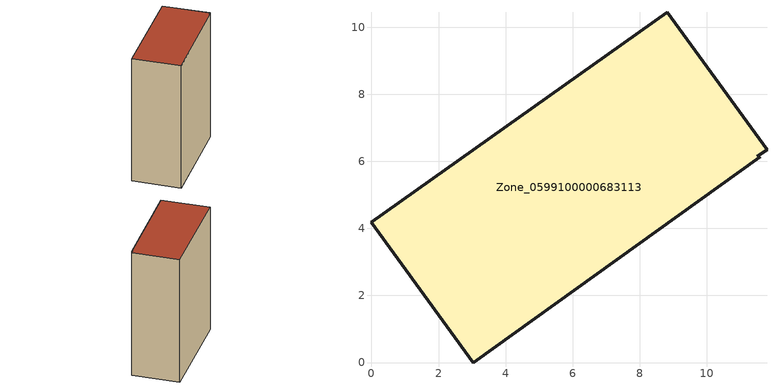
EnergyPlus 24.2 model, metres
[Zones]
Zone_0599100000683113
 floor ground (C_G): 11.8,6.35 11.51,6.16 11.6,6.14 3.04,0 0,4.19 8.83,10.44 z0
 wall outside (C_F): 11.8,6.35 8.83,10.44 0,4.19 3.04,0 11.6,6.14 11.51,6.16 11.8,6.35 z0:14.3
 roof outside (C_R): 11.51,6.16 11.8,6.35 8.83,10.44 0,4.19 3.04,0 11.6,6.14 z14.3
[BUILDING]
Pand.0599100000683113: North Axis=0; Terrain=City; Loads Convergence Tolerance Value=0.04; Temperature Convergence Tolerance Value=0.4; Solar Distribution=FullExterior; Maximum Number of Warmup Days=25; Minimum Number of Warmup Days=1
[Site:Location]
Rotterdam.The.Hague.AP_ZH_NLD Design_Conditions: Latitude=51.96; Longitude=4.45; Time Zone=1; Elevation=-4.5
[SITE:GROUNDTEMPERATURE:BUILDINGSURFACE]
18, 18, 18, 18, 18, 18, 18, 18, 18, 18, 18, 18
[MATERIAL] Thermal Absorptance=0.9; Solar Absorptance=0.7; Visible Absorptance=0.7
Name | Roughness | Thickness | Conductivity | Density | Specific Heat
G.TI.1946 | MediumSmooth | 0.15 | 1 | 540 | 1210
F.TI.1946 | Rough | 0.3 | 0.857143 | 1920 | 840
R.TI.1946 | MediumRough | 0.2 | 0.1 | 1500 | 1000
[CONSTRUCTION]
C_G: G.TI.1946
C_F: F.TI.1946
C_R: R.TI.1946
[ZONE]
Zone_0599100000683113: Type=1; Multiplier=1; Ceiling Height=Autocalculate; Volume=Autocalculate; Floor Area=autocalculate; Part of Total Floor Area=Yes
[ZONEINFILTRATION:DESIGNFLOWRATE]
Infil_Zone_0599100000683113: Zone or ZoneList or Space or SpaceList=Zone_0599100000683113; Schedule=AlwaysOn; Design Flow Rate Calculation Method=Flow/Area; Flow Rate per Floor Area=0.003; Constant Term Coefficient=1; Temperature Term Coefficient=0; Velocity Term Coefficient=0; Velocity Squared Term Coefficient=0
[HVACTEMPLATE:ZONE:IDEALLOADSAIRSYSTEM]
Zone_0599100000683113: Maximum Heating Supply Air Temperature=50; Minimum Cooling Supply Air Temperature=13; Maximum Heating Supply Air Humidity Ratio=0.0156; Minimum Cooling Supply Air Humidity Ratio=0.0077; Heating Limit=NoLimit; Cooling Limit=NoLimit; Dehumidification Control Type=ConstantSensibleHeatRatio; Cooling Sensible Heat Ratio=0.7; Dehumidification Setpoint=60; Humidification Control Type=None; Humidification Setpoint=30; Outdoor Air Method=None; Outdoor Air Flow Rate per Person=0.00944; Outdoor Air Flow Rate per Zone Floor Area=0; Outdoor Air Flow Rate per Zone=0; Demand Controlled Ventilation Type=None; Outdoor Air Economizer Type=NoEconomizer; Heat Recovery Type=None; Sensible Heat Recovery Effectiveness=0.7; Latent Heat Recovery Effectiveness=0.65
[ZONECONTROL:THERMOSTAT]
ThermostatControl_Zone_0599100000683113: Zone or ZoneList=Zone_0599100000683113; Control Type Schedule=DualSetpointControlType; Control 1=Thermostat_Zone_0599100000683113; Temperature Difference Between Cutout And Setpoint=0
[THERMOSTATSETPOINT:DUALSETPOINT]
Thermostat_Zone_0599100000683113: Heating Setpoint Temperature Schedule=HeatingSetpoint_Zone_0599100000683113; Cooling Setpoint Temperature Schedule=CoolingSetpoint_Zone_0599100000683113
[SCHEDULE:COMPACT]
HeatingSetpoint_Zone_0599100000683113: Through: 12/31, For: AllDays, Until: 24:00, 21
CoolingSetpoint_Zone_0599100000683113: Through: 12/31, For: AllDays, Until: 24:00, 24
DualSetpointControlType: Through: 12/31, For: AllDays, Until: 24:00, 4
AlwaysOn: Through: 12/31, For: AllDays, Until: 24:00, 1
